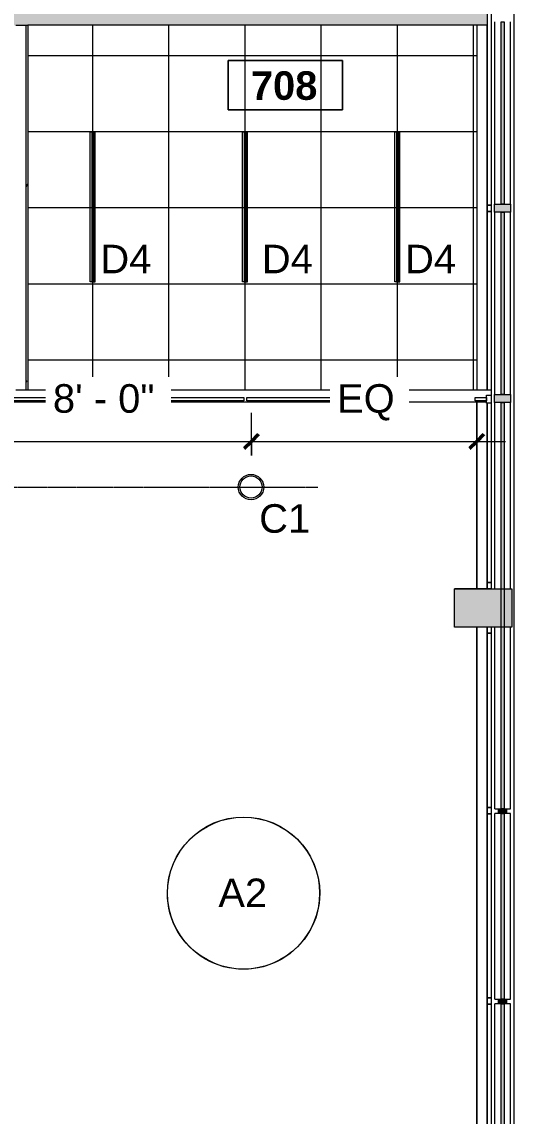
# Model space of a CAD drawing. Header units: inches. Extents: x -2332 to 1043, y -456 to 2193.
# Drawn here: x 850.6 to 1005.7, y 944.8 to 1289.8 of the extents above; entities that cross this region are included whole.
import ezdxf

# ---------------------------------------------------------------- set-up
doc = ezdxf.new("R2010")
doc.units = ezdxf.units.IN
doc.header["$MEASUREMENT"] = 0
doc.linetypes.add('Center 1_4_', pattern=[0.53125, 0.25, -0.09375, 0.09375, -0.09375])
for name, color, linetype, lineweight in [('5033_00_7th-9th Floors_Updated_dwg', 8, 'Continuous', 9), ('A-ANNO-DIMS', 211, 'Continuous', 9), ('A-ANNO-DIMS-96', 211, 'Continuous', 9), ('A-AREA-IDEN', 2, 'Continuous', 9), ('A-CLNG', 13, 'Continuous', 13), ('A-CLNG-PATT', 13, 'Continuous', 13), ('A-COLS', 52, 'Continuous', 13), ('A-DETL-CNTR', 5, 'Center 1_4_', 9), ('A-GLAZ-CURT', 52, 'Continuous', 13), ('A-GLAZ-CWMG', 51, 'Continuous', 13), ('A-Glaz-Exst', 7, 'Continuous', 9), ('A-Shell', 7, 'Continuous', 9), ('A-WALL', 113, 'Continuous', 13), ('A-WALL-PATT', 111, 'Continuous', 13), ('COLUMN', 7, 'Continuous', 9), ('E-LITE-EQPM', 33, 'Continuous', 9), ('E-LITE-EQPM-IDEN', 33, 'Continuous', 9), ('I-WALL', 2, 'Continuous', 13)]:
    doc.layers.add(name, color=color, linetype=linetype, lineweight=lineweight)
doc.styles.add('Arial', font='arial.ttf', dxfattribs={"height": 9})
doc.styles.add('Swis721 Lt BT_2', font='swissl.ttf', dxfattribs={"height": 9})
doc.styles.add('Swis721 Lt BT_B', font='', dxfattribs={"height": 9})
doc.styles.get('Swis721 Lt BT_B').set_extended_font_data('Swis721 Lt BT', bold=True)
doc.dimstyles.new('OTJ_-_3_32__Linear__1_2__Tolerance_1', dxfattribs={"dimscale": 12, "dimtxt": 9.497835, "dimasz": 0.375, "dimexe": 0.75, "dimexo": 0.5, "dimgap": 0.5, "dimtad": 1, "dimdec": 1, "dimrnd": 0.5, "dimzin": 3, "dimdsep": 46, "dimlunit": 4, "dimtxsty": 'Swis721 Lt BT_2', "dimblk1": 'OBLIQUE', "dimblk2": 'OBLIQUE', "dimsah": 1, "dimcen": 0.09, "dimdle": 0.75, "dimazin": 0, "dimtfac": 1, "dimtdec": 4, "dimtix": 1, "dimtmove": 0, "dimatfit": 3, "dimfxl": 1, "dimtvp": 1, "dimtfill": 1, "dimfrac": 2, "dimtolj": 1, "dimtzin": 0, "dimarcsym": 2})

# ---------------------------------------------------------------- blocks, each defined once
blk = doc.blocks.new('5033_00_7th-9th Floors_Updated_dwg-8585573-7TH FLOOR REFLECTED CEILING PLAN')
at = {"layer": 'A-Glaz-Exst'}
for p, q in [((997.2, 993.69), (997.2, 1108.69)), ((997.2, 1108.69), (997.2, 993.69)), ((997.2, 1052), (998.45, 1052)), ((998.45, 1052), (997.2, 1052)), ((997.2, 1050), (998.45, 1050)), ((998.45, 1050), (997.2, 1050)), ((997.2, 931), (997.2, 989.56)), ((997.2, 989.56), (997.2, 931)), ((997.2, 933), (998.45, 933)), ((998.45, 933), (997.2, 933)), ((997.2, 439.06), (997.2, 918.98)), ((997.2, 918.98), (997.2, 439.06)), ((997.2, 862.06), (998.45, 862.06)), ((998.45, 862.06), (997.2, 862.06)), ((997.2, 860.06), (998.45, 860.06)), ((998.45, 860.06), (997.2, 860.06)), ((997.2, 802.06), (998.45, 802.06)), ((998.45, 802.06), (997.2, 802.06)), ((997.2, 800.06), (998.45, 800.06)), ((998.45, 800.06), (997.2, 800.06))]:
    blk.add_line(p, q, dxfattribs=at)
at = {"layer": 'A-Glaz-Exst', "flags": 128}
blk.add_lwpolyline([(998.45, 917), (997.2, 917)], close=True, dxfattribs=at)
at = {"layer": 'A-Shell'}
for p, q in [((993.95, 930.98), (993.95, 989.94)), ((993.95, 989.94), (993.95, 930.98)), ((993.95, 439.04), (993.95, 918.98)), ((993.95, 918.98), (993.95, 439.04))]:
    blk.add_line(p, q, dxfattribs=at)
at = {"layer": 'COLUMN'}
for p, q in [((986.95, 931), (993.95, 931)), ((993.95, 931), (986.95, 931)), ((993.95, 931), (998.45, 931)), ((998.45, 931), (993.95, 931))]:
    blk.add_line(p, q, dxfattribs=at)
blk = doc.blocks.new('Columns 1 - Columns 1-7118049-7TH FLOOR REFLECTED CEILING PLAN')
at = {"layer": 'A-COLS', "lineweight": 9}
h = blk.add_hatch(color=7, dxfattribs=at)
h.paths.add_polyline_path([(862, -405.11), (861.98, -372.97), (801.98, -351.58), (801.98, -383.71), (861.95, -405.09)], flags=0)
h.paths.add_polyline_path([(992.59, -377), (1004.95, -376.98), (1004.95, -365), (986.95, -365), (986.95, -377), (991.45, -377)], flags=0)
h.paths.add_polyline_path([(514, -281.76), (514, -249.63), (453.98, -228.24), (453.98, -260.37), (513.95, -281.74)], flags=0)
h.paths.add_polyline_path([(166, -158.41), (166, -126.28), (105.98, -104.89), (105.98, -137.02), (165.95, -158.39)], flags=0)
h.paths.add_polyline_path([(-182, -35.06), (-182, -2.93), (-242.02, 18.46), (-242.02, -13.67), (-182.05, -35.04)], flags=0)
h.paths.add_polyline_path([(-1982.09, 88.27), (-1922.03, 109.69), (-1922.03, 140.32), (-1982.09, 118.92), (-1982.06, 97), (-1976.88, 98.83), (-1974.21, 91.29), (-1982.09, 88.5), (-1982.09, 88.41)], flags=0)
h.paths.add_polyline_path([(-530, 88.28), (-530, 120.42), (-590.02, 141.81), (-590.02, 109.68), (-530.05, 88.3)], flags=0)
h.paths.add_polyline_path([(829.27, 109), (843.95, 109.02), (843.91, 133), (819.95, 133), (819.95, 109), (828.45, 109)], flags=0)
h.paths.add_polyline_path([(991.45, 115), (1004.95, 115.02), (1004.95, 127), (986.95, 127), (986.95, 115), (990.95, 115)], flags=0)
h.paths.add_polyline_path([(-1634.06, 211.7), (-1574.03, 233.05), (-1574.03, 264.36), (-1634.06, 242.96), (-1634.06, 211.72)], flags=0)
h.paths.add_polyline_path([(-878.47, 211.8), (-878.47, 243.93), (-938.5, 265.32), (-938.5, 233.19), (-878.52, 211.82)], flags=0)
h.paths.add_polyline_path([(483.3, 232), (495.95, 232), (495.95, 256), (472.03, 256), (472.03, 232), (482.96, 232)], flags=0)
h.paths.add_polyline_path([(-1286.05, 334.98), (-1268.05, 341.39), (-1268.05, 345.6), (-1256.05, 349.87), (-1244.05, 345.6), (-1244.05, 341.38), (-1226.05, 335.02), (-1226.06, 367), (-1256.05, 377.69), (-1286.05, 367), (-1286.05, 335.02)], flags=0)
h.paths.add_polyline_path([(-2021.16, 351.64), (-2013.01, 374.21), (-2035.58, 382.36), (-2043.73, 359.79), (-2023.91, 352.63)], flags=0)
h.paths.add_polyline_path([(-208.32, 478), (-200.03, 478), (-200.03, 502), (-219.79, 502), (-224.03, 490.27), (-224.03, 478), (-210.67, 478)], flags=0)
h.paths.add_polyline_path([(-224.03, 501.32), (-223.78, 502), (-224.03, 502)], flags=0)
h.paths.add_polyline_path([(-559.03, 601), (-548.03, 601), (-548.03, 625), (-569.15, 625), (-572.03, 617.05), (-572.03, 601)], flags=0)
h.paths.add_polyline_path([(472.2, 601), (496.2, 601), (496.2, 625), (472.2, 625)], flags=0)
h.paths.add_polyline_path([(831.97, 601.06), (843.95, 601.08), (843.91, 625.06), (819.95, 625.06), (819.95, 601.06), (831.95, 601.06)], flags=0)
h.paths.add_polyline_path([(993.74, 607.06), (1004.95, 607.08), (1004.95, 619.06), (986.95, 619.06), (986.95, 607.06), (991.45, 607.06)], flags=0)
h.paths.add_polyline_path([(-1887.92, 720.64), (-1879.77, 743.21), (-1902.34, 751.36), (-1910.49, 728.79), (-1893.62, 722.69)], flags=0)
h.paths.add_polyline_path([(-903.4, 724), (-896.03, 724), (-896.03, 748), (-920.67, 748), (-920.67, 724), (-910.74, 724)], flags=0)
h.paths.add_polyline_path([(-1610.23, 724), (-1592.03, 724), (-1592.03, 748), (-1616.03, 748), (-1616.03, 724), (-1612.44, 724)], flags=0)
h.paths.add_polyline_path([(-1843.5, 843.64), (-1835.35, 866.21), (-1857.93, 874.36), (-1866.08, 851.79), (-1845.52, 844.36)], flags=0)
h.paths.add_polyline_path([(490.72, 847), (496.2, 847), (496.2, 871), (472.2, 871), (472.2, 847), (477.69, 847)], flags=0)
h.paths.add_polyline_path([(-1612.44, 847), (-1574.05, 847.02), (-1574.06, 871), (-1616.19, 871), (-1616.19, 847)], flags=0)
h.paths.add_polyline_path([(-1243.86, 847.03), (-1243.86, 871), (-1268.03, 871), (-1268.03, 847.03)], flags=0)
h.paths.add_polyline_path([(841.98, 1093), (843.95, 1093.02), (843.91, 1117), (819.95, 1117), (819.95, 1093), (835.45, 1093)], flags=0)
h.paths.add_polyline_path([(495.42, 1093), (495.95, 1093), (495.95, 1117), (471.83, 1117), (471.83, 1093), (495.41, 1093)], flags=0)
h.paths.add_polyline_path([(-1616.3, 1093.21), (-1592.35, 1093.21), (-1592.35, 1117.25), (-1616.3, 1117.25), (-1616.3, 1095.67)], flags=0)
h.paths.add_polyline_path([(-1268.29, 1093.21), (-1244.3, 1093.21), (-1244.3, 1117.25), (-1268.29, 1117.25)], flags=0)
h.paths.add_polyline_path([(991.33, 1099), (1004.95, 1099.02), (1004.95, 1111), (986.95, 1111), (986.95, 1099), (991.2, 1099)], flags=0)
h.paths.add_polyline_path([(-1268.22, 1339.25), (-1244.3, 1339.25), (-1244.3, 1363.25), (-1268.3, 1363.25), (-1268.3, 1339.25)], flags=0)
h.paths.add_polyline_path([(-1616.3, 1339.25), (-1592.3, 1339.25), (-1592.3, 1363.25), (-1616.3, 1363.25), (-1616.3, 1341.67)], flags=0)
h.paths.add_polyline_path([(484, 1462.86), (495.95, 1462.86), (495.95, 1486.86), (471.95, 1486.86), (471.95, 1462.86), (483.85, 1462.86)], flags=0)
h.paths.add_polyline_path([(801.95, 1567), (861.95, 1588.4), (861.95, 1619.14), (850.07, 1619.14), (850, 1619.04), (849.95, 1619.16), (849.95, 1622.86), (801.95, 1605.75), (801.95, 1567.02)], flags=0)
h.paths.add_polyline_path([(-1607.55, 1585.02), (-1592.05, 1585.02), (-1592.05, 1609.02), (-1616.05, 1609.02), (-1616.05, 1585.02)], flags=0)
h.paths.add_polyline_path([(-1256.44, 1585.27), (-1244.3, 1585.27), (-1244.3, 1609.27), (-1268.3, 1609.27), (-1268.3, 1585.27), (-1256.86, 1585.27)], flags=0)
h.paths.add_polyline_path([(-1654.55, 1731.02), (-1654.55, 1776.02), (-1678.05, 1776.02), (-1678.05, 1772.52), (-1658.05, 1772.52), (-1658.05, 1734.52), (-1678.05, 1734.52), (-1678.05, 1731.02), (-1658.05, 1731.02)], flags=0)
h.paths.add_polyline_path([(122.95, 1827.02), (148.95, 1827.02), (148.95, 1853.02), (122.95, 1853.02), (122.95, 1829.42)], flags=0)
h.paths.add_polyline_path([(496.95, 1827.02), (496.95, 1853.02), (470.95, 1853.02), (470.95, 1827.02)], flags=0)
h.paths.add_polyline_path([(-921.05, 1827.02), (-895.05, 1827.02), (-895.05, 1853.02), (-921.05, 1853.02), (-921.05, 1829.42)], flags=0)
h.paths.add_polyline_path([(-572.04, 1827.02), (-547.04, 1827.02), (-547.04, 1853.02), (-573.04, 1853.02), (-573.04, 1827.02)], flags=0)
h.paths.add_polyline_path([(-199.03, 1827.04), (-199.03, 1853.03), (-225.05, 1853.03), (-225.05, 1827.04), (-200.04, 1827.04)], flags=0)
h.paths.add_polyline_path([(-1592.3, 1828.27), (-1592.3, 1852.27), (-1600.05, 1852.27), (-1600.05, 2104.82), (-1574.05, 2104.82), (-1574.05, 2138.82), (-1608.05, 2138.82), (-1608.05, 1852.27), (-1616.3, 1852.27), (-1616.3, 1828.27)], flags=0)
h.paths.add_polyline_path([(-1244.3, 1828.27), (-1244.3, 1852.27), (-1268.3, 1852.27), (-1268.3, 1828.27)], flags=0)
h.paths.add_polyline_path([(-1678.05, 1836.02), (-1620.8, 1836.02), (-1620.8, 1844.02), (-1678.05, 1844.02)], flags=0)
h.paths.add_polyline_path([(831.95, 2100.07), (861.95, 2100.07), (861.95, 2138.82), (801.95, 2138.82), (801.95, 2110.02), (831.95, 2110.02), (831.95, 2104.31)], flags=0)
h.paths.add_polyline_path([(-878.05, 2104.79), (-878.05, 2138.82), (-938.13, 2138.82), (-938.13, 2104.79)], flags=0)
h.paths.add_polyline_path([(-1286.03, 2104.81), (-1225.94, 2104.81), (-1225.94, 2138.82), (-1286.03, 2138.82)], flags=0)
h.paths.add_polyline_path([(454.05, 2104.82), (513.95, 2104.82), (513.95, 2138.82), (454.05, 2138.82)], flags=0)
h.paths.add_polyline_path([(-181.82, 2104.82), (-181.82, 2138.82), (-242.05, 2138.82), (-242.05, 2104.82)], flags=0)
h.paths.add_polyline_path([(-590.05, 2104.82), (-530.05, 2104.82), (-530.05, 2138.82), (-590.05, 2138.82)], flags=0)
h.paths.add_polyline_path([(165.96, 2104.82), (165.96, 2138.82), (105.95, 2138.82), (105.95, 2104.82)], flags=0)
at = {"layer": 'A-COLS', "color": 8, "lineweight": 20}
for p, q in [((986.95, 1111), (1004.95, 1111)), ((986.95, 1099), (986.95, 1111)), ((1004.95, 1111), (1004.95, 1099)), ((1004.95, 1099), (986.95, 1099))]:
    blk.add_line(p, q, dxfattribs=at)
blk = doc.blocks.new('System Panel - Glazed-9144666-7TH FLOOR REFLECTED CEILING PLAN')
at = {"layer": 'A-GLAZ-CURT', "lineweight": 9}
h = blk.add_hatch(color=7, dxfattribs=at)
h.paths.add_polyline_path([(-64.04, -0.5), (-6.75, -0.5), (-6.75, 0.5), (-64.04, 0.5)], flags=0)
h.paths.add_polyline_path([(5.25, 0.5), (5.26, -0.5), (64.04, -0.5), (64.04, 0.5), (5.26, 0.5)], flags=0)
at = {"layer": 'A-GLAZ-CURT', "color": 8, "lineweight": 20}
for p, q in [((-64.04, -0.5), (-64.04, 0.5)), ((-64.04, 0.5), (64.04, 0.5)), ((64.04, 0.5), (64.04, -0.5)), ((64.04, -0.5), (-64.04, -0.5))]:
    blk.add_line(p, q, dxfattribs=at)
blk = doc.blocks.new('System Panel - Glazed-7824389-7TH FLOOR REFLECTED CEILING PLAN')
at = {"layer": 'A-GLAZ-CURT', "lineweight": 9}
blk.add_hatch(color=7, dxfattribs=at).paths.add_polyline_path([(-29.25, 0.5), (-29.25, -0.5), (29.25, -0.5), (29.25, 0.5), (-6.71, 0.5)], flags=0)
at = {"layer": 'A-GLAZ-CURT', "color": 8, "lineweight": 20}
for p, q in [((-29.25, -0.5), (-29.25, 0.5)), ((-29.25, 0.5), (29.25, 0.5)), ((29.25, 0.5), (29.25, -0.5)), ((29.25, -0.5), (-29.25, -0.5))]:
    blk.add_line(p, q, dxfattribs=at)
blk = doc.blocks.new('Rectangular Mullion - 2_5_ x 5_ rectangular-7504715-7TH FLOOR REFLECTED CEILING PLAN')
at = {"layer": 'A-GLAZ-CWMG', "lineweight": 9}
for p, q in [((1000.83, -245.79), (999.58, -245.79)), ((999.58, -304.29), (999.58, -245.79)), ((1004.58, -245.79), (1003.33, -245.79)), ((1004.58, -304.29), (1004.58, -245.79)), ((999.58, -304.29), (1000.83, -304.29)), ((1003.33, -304.29), (1004.58, -304.29))]:
    blk.add_line(p, q, dxfattribs=at)
blk = doc.blocks.new('Rectangular Mullion - 1_5_ x 2_5_ rectangular SS-7796925-7TH FLOOR REFLECTED CEILING PLAN')
at = {"layer": 'A-GLAZ-CWMG', "lineweight": 9}
blk.add_hatch(color=7, dxfattribs=at).paths.add_polyline_path([(-0.75, 0.5), (-0.75, 1.25), (0.75, 1.25), (0.75, -1.25), (-0.75, -1.25), (-0.75, -0.5)], flags=0)
at = {"layer": 'A-GLAZ-CWMG', "color": 8, "lineweight": 20}
for p, q in [((0.75, 1.25), (-0.75, 1.25)), ((-0.75, 1.25), (-0.75, -1.25)), ((0.75, -1.25), (0.75, 1.25)), ((-0.75, -1.25), (0.75, -1.25))]:
    blk.add_line(p, q, dxfattribs=at)
blk = doc.blocks.new('Rectangular Mullion - 2_5_ x 5_ rectangular-7344019-7TH FLOOR REFLECTED CEILING PLAN')
at = {"layer": 'A-GLAZ-CWMG', "lineweight": 9}
for p, q in [((999.58, 1474.3), (999.58, 1531.8)), ((1004.58, 1474.3), (1004.58, 1531.8))]:
    blk.add_line(p, q, dxfattribs=at)
blk = doc.blocks.new('System Panel - Glazed-7344734-7TH FLOOR REFLECTED CEILING PLAN')
at = {"layer": 'A-GLAZ-CURT', "lineweight": 9}
blk.add_hatch(color=7, dxfattribs=at).paths.add_polyline_path([(-28.75, 0.5), (-28.75, -0.5), (28.75, -0.5), (28.75, 0.5), (-3.69, 0.5)], flags=0)
at = {"layer": 'A-GLAZ-CURT', "color": 8, "lineweight": 20}
for p, q in [((-28.75, -0.5), (-28.75, 0.5)), ((-28.75, 0.5), (28.75, 0.5)), ((28.75, 0.5), (28.75, -0.5)), ((28.75, -0.5), (-28.75, -0.5))]:
    blk.add_line(p, q, dxfattribs=at)
blk = doc.blocks.new('Rectangular Mullion - 2_5_ x 5_ rectangular-9144665-7TH FLOOR REFLECTED CEILING PLAN')
at = {"layer": 'A-GLAZ-CWMG', "lineweight": 9}
for p, q in [((999.58, 1111), (999.58, 1169.8)), ((1004.58, 1111), (1004.58, 1169.8)), ((999.58, 1041.71), (999.58, 1099)), ((1004.58, 1041.71), (1004.58, 1099)), ((999.58, 1041.71), (1000.83, 1041.71)), ((1003.33, 1041.71), (1004.58, 1041.71))]:
    blk.add_line(p, q, dxfattribs=at)
blk = doc.blocks.new('Rectangular Mullion - 2_5_ x 5_ rectangular-7344731-7TH FLOOR REFLECTED CEILING PLAN')
at = {"layer": 'A-GLAZ-CWMG', "lineweight": 9}
blk.add_hatch(color=7, dxfattribs=at).paths.add_polyline_path([(-1.25, -0.5), (-1.25, 2.5), (1.25, 2.5), (1.25, -2.5), (-1.25, -2.5)], flags=0)
at = {"layer": 'A-GLAZ-CWMG', "color": 8, "lineweight": 20}
for p, q in [((1.25, 2.5), (-1.25, 2.5)), ((-1.25, 2.5), (-1.25, -2.5)), ((1.25, -2.5), (1.25, 2.5)), ((-1.25, -2.5), (1.25, -2.5))]:
    blk.add_line(p, q, dxfattribs=at)
blk = doc.blocks.new('ROUND LIGHT - Type B_ATL3 Pendant - 48_-7968586-7TH FLOOR REFLECTED CEILING PLAN')
at = {"layer": 'E-LITE-EQPM'}
for centre, radius, start, end in [((-0.02, -0.01), 24, 360, 180), ((0, -0.01), 24, 360, 180), ((0, -0.01), 23.95, 0, 180), ((-0.02, -0.01), 24, 180, 360), ((0, -0.01), 24, 180, 360), ((0, -0.01), 23.95, 180, 360)]:
    blk.add_arc(centre, radius, start, end, dxfattribs=at)
blk = doc.blocks.new('TBARLED SMARTLIGHT 9-16_DIFFUSING 2_ and 4_ - Type D_4_ 9_16 - Diffusing Lens-V32-7TH FLOOR REFLECTED CEILING PLAN')
at = {"layer": 'E-LITE-EQPM'}
for p, q in [((-0.8, 23.56), (-0.8, -23.56)), ((-0.3, 23.56), (-0.8, 23.56)), ((-0.3, 23.56), (0.3, 23.56)), ((-0.3, 23.52), (-0.3, 23.56)), ((-0.3, 23.52), (-0.21, 23.52)), ((-0.3, -23.52), (-0.3, 23.52)), ((0.3, 23.52), (-0.3, 23.52)), ((-0.21, -23.52), (-0.21, 23.52)), ((-0.2, 23.5), (0.2, 23.5)), ((-0.2, -23.5), (-0.2, 23.5)), ((0.2, -23.5), (0.2, 23.5)), ((0.21, 23.52), (0.3, 23.52)), ((0.21, -23.52), (0.21, 23.52)), ((0.3, 23.56), (0.3, 23.52)), ((0.3, 23.56), (0.8, 23.56)), ((0.3, -23.52), (0.3, 23.52)), ((0.8, 23.56), (0.8, -23.56)), ((-0.3, -23.56), (-0.8, -23.56)), ((-0.21, -23.52), (-0.3, -23.52)), ((-0.3, -23.52), (0.3, -23.52)), ((-0.3, -23.56), (-0.3, -23.52)), ((0.3, -23.56), (-0.3, -23.56)), ((0.2, -23.5), (-0.2, -23.5)), ((0.3, -23.52), (0.21, -23.52)), ((0.3, -23.52), (0.3, -23.56)), ((0.3, -23.56), (0.8, -23.56))]:
    blk.add_line(p, q, dxfattribs=at)
blk = doc.blocks.new('System Panel - Glazed-8742953-7TH FLOOR REFLECTED CEILING PLAN')
at = {"layer": 'A-GLAZ-CURT'}
for p, q in [((-56.75, -0.5), (-56.75, 0.5)), ((-56.75, 0.5), (-23.28, 0.5)), ((-23.28, 0.5), (-23.28, -0.5)), ((14.72, -0.5), (14.72, 0.5)), ((14.72, 0.5), (56.75, 0.5)), ((56.75, 0.5), (56.75, -0.5)), ((-23.28, -0.5), (-56.75, -0.5)), ((56.75, -0.5), (14.72, -0.5))]:
    blk.add_line(p, q, dxfattribs=at)
blk = doc.blocks.new('System Panel - Glazed-8494730-7TH FLOOR REFLECTED CEILING PLAN')
at = {"layer": 'A-GLAZ-CURT'}
for p, q in [((-17, -0.5), (-17, 0.5)), ((-17, 0.5), (17, 0.5)), ((17, 0.5), (17, -0.5)), ((17, -0.5), (-17, -0.5))]:
    blk.add_line(p, q, dxfattribs=at)
blk = doc.blocks.new('System Panel - Glazed-8742909-7TH FLOOR REFLECTED CEILING PLAN')
at = {"layer": 'A-GLAZ-CURT'}
for p, q in [((-37.72, -0.5), (-37.72, 0.5)), ((-37.72, 0.5), (-3.75, 0.5)), ((-3.75, 0.5), (-3.75, -0.5)), ((34.25, -0.5), (34.25, 0.5)), ((34.25, 0.5), (37.72, 0.5)), ((37.72, 0.5), (37.72, -0.5)), ((-3.75, -0.5), (-37.72, -0.5)), ((37.72, -0.5), (34.25, -0.5))]:
    blk.add_line(p, q, dxfattribs=at)
blk = doc.blocks.new('Rectangular Mullion - 1_5_ x 2_5_ rectangular SS-8491338-7TH FLOOR REFLECTED CEILING PLAN')
at = {"layer": 'A-GLAZ-CWMG', "lineweight": 20}
for p, q in [((0, 1.25), (-1.5, 1.25)), ((-1.5, 1.25), (-1.5, -1.25)), ((0, -1.25), (0, 1.25)), ((-1.5, -1.25), (0, -1.25))]:
    blk.add_line(p, q, dxfattribs=at)
blk = doc.blocks.new('DOWN LIGHT - Type C_L-PENDANT_FOCAL POINT 3_5 CYLINDER-9613399-7TH FLOOR REFLECTED CEILING PLAN')
at = {"layer": 'E-LITE-EQPM'}
for radius in [4, 3.5]:
    blk.add_circle((-0.125, 0), radius, dxfattribs=at)
blk = doc.blocks.new('Room Tag - Number Only-4120135-7TH FLOOR REFLECTED CEILING PLAN')
at = {"layer": 'A-AREA-IDEN'}
for p, q in [((-0.1881, -0.1636), (-0.1881, -0.0018)), ((-0.1881, -0.0018), (0.1869, -0.0018)), ((0.1869, -0.0018), (-0.1881, -0.0018)), ((-0.1881, -0.0018), (-0.1881, -0.1636)), ((0.1869, -0.0018), (0.1869, -0.1636)), ((0.1869, -0.1636), (0.1869, -0.0018)), ((0.1869, -0.1636), (-0.1881, -0.1636)), ((-0.1881, -0.1636), (0.1869, -0.1636))]:
    blk.add_line(p, q, dxfattribs=at)
blk = doc.blocks.new('DIMBLOCK84-7TH FLOOR REFLECTED CEILING PLAN')
at = {"layer": 'A-ANNO-DIMS-96'}
for p, q in [((826.93, 1153.12), (826.93, 1166.55)), ((922.93, 1153.12), (922.93, 1166.55)), ((817.93, 1157.55), (931.93, 1157.55)), ((826.93, 1157.55), (826.93, 1153.12)), ((922.93, 1157.55), (922.93, 1153.12))]:
    blk.add_line(p, q, dxfattribs=at)
at = {"layer": 'A-ANNO-DIMS-96', "lineweight": 50}
for p, q in [((826.93, 1157.55), (829.18, 1159.8)), ((922.93, 1157.55), (925.18, 1159.8)), ((826.93, 1157.55), (824.68, 1155.3)), ((922.93, 1157.55), (920.68, 1155.3))]:
    blk.add_line(p, q, dxfattribs=at)
at = {"layer": 'A-ANNO-DIMS-96', "color": 0, "insert": (860.38, 1175.57), "char_height": 9, "width": 34.9159, "attachment_point": 1, "line_spacing_factor": 1.005062, "style": 'Swis721 Lt BT_2', "bg_fill": 3, "box_fill_scale": 1.25, "bg_fill_color": 256, "bg_fill_true_color": 13158600, "bg_fill_transparency": 0}
blk.add_mtext('8\' - 0"', dxfattribs=at)
blk = doc.blocks.new('_Oblique')
at = {"color": 0, "linetype": 'ByBlock', "lineweight": -2}
blk.add_line((-0.5, -0.5), (0.5, 0.5), dxfattribs=at)
blk = doc.blocks.new('DIMBLOCK85-7TH FLOOR REFLECTED CEILING PLAN')
at = {"layer": 'A-ANNO-DIMS-96'}
for p, q in [((922.93, 1153.12), (922.93, 1166.55)), ((993.95, 1154.73), (993.95, 1166.55)), ((913.93, 1157.55), (1002.95, 1157.55)), ((922.93, 1157.55), (922.93, 1153.12)), ((993.95, 1157.55), (993.95, 1154.73))]:
    blk.add_line(p, q, dxfattribs=at)
at = {"layer": 'A-ANNO-DIMS-96', "lineweight": 50}
for p, q in [((922.93, 1157.55), (925.18, 1159.8)), ((993.95, 1157.55), (996.2, 1159.8)), ((922.93, 1157.55), (920.68, 1155.3)), ((993.95, 1157.55), (991.7, 1155.3))]:
    blk.add_line(p, q, dxfattribs=at)
at = {"layer": 'A-ANNO-DIMS-96', "color": 0, "insert": (949.92, 1175.57), "char_height": 9, "width": 20.443, "attachment_point": 1, "line_spacing_factor": 1.005062, "style": 'Swis721 Lt BT_2', "bg_fill": 3, "box_fill_scale": 1.25, "bg_fill_color": 256, "bg_fill_true_color": 13158600, "bg_fill_transparency": 0}
blk.add_mtext('EQ', dxfattribs=at)

msp = doc.modelspace()

# ---------------------------------------------------------------- hatches: boundary and pattern name
at = {"layer": 'A-CLNG-PATT'}
h = msp.add_hatch(dxfattribs=at)
h.set_pattern_fill('FP_19', color=256, style=0, pattern_type=2)
h.set_pattern_definition([(180, (920.907, 1231.21), (3e-15, 24), []), (90, (920.907, 1231.21), (24, -1e-15), [])])
h.paths.add_polyline_path([(852.48551, 1173.70811), (993.95426, 1173.70811), (993.95426, 1288.7133), (852.48551, 1288.7133), (852.48551, 1210.54263)], flags=0)
h.paths.add_polyline_path([(872.68005, 1207.85293), (872.62843, 1207.85293), (872.62843, 1254.97793), (873.21898, 1254.97793), (873.21898, 1207.85293), (872.68017, 1207.85293)], flags=0)
h.paths.add_polyline_path([(969.00489, 1207.85293), (968.62843, 1207.85293), (968.62843, 1254.97793), (969.21898, 1254.97793), (969.21898, 1207.85293), (969.01426, 1207.85293)], flags=0)
h.paths.add_polyline_path([(920.68075, 1207.85293), (920.62843, 1207.85293), (920.62843, 1254.97793), (921.21898, 1254.97793), (921.21898, 1207.85293), (920.68355, 1207.85293)], flags=0)
at = {"layer": 'A-WALL-PATT', "lineweight": 9}
msp.add_hatch(color=7, dxfattribs=at).paths.add_polyline_path([(238.07927, 1288.7133), (997.20426, 1288.7133), (997.20426, 1293.3383), (233.45427, 1293.3383), (233.45427, 1288.7133), (237.9608, 1288.7133)], flags=0)
h = msp.add_hatch(dxfattribs=at)
h.set_pattern_fill('FP_1', color=256, style=0, pattern_type=2)
h.set_pattern_definition([(0, (0, 0), (30.72, 7.68), [1.267, -21.773, 1.267, -21.773, -122.88]), (0, (0, 0), (30.72, 7.68), [-46.08, 1.267, -44.813, 1.267, -21.773, -53.76]), (0, (0, 0), (30.72, 7.68), [-115.2, 1.267, -14.093, 1.267, -37.133]), (120, (11.52, 3.84), (-22.011075, 22.7643), [1.267, -21.773, 1.267, -21.773, -122.88]), (120, (11.52, 3.84), (-22.011075, 22.7643), [-46.08, 1.267, -44.813, 1.267, -21.773, -53.76]), (120, (11.52, 3.84), (-22.011075, 22.7643), [-115.2, 1.267, -14.093, 1.267, -37.133]), (240, (15.36, 19.2), (-8.708925, -30.4443), [1.267, -21.773, 1.267, -21.773, -122.88]), (240, (15.36, 19.2), (-8.708925, -30.4443), [-46.08, 1.267, -44.813, 1.267, -21.773, -53.76]), (240, (15.36, 19.2), (-8.708925, -30.4443), [-115.2, 1.267, -14.093, 1.267, -37.133])])
h.paths.add_polyline_path([(852.48551, 1173.70811), (852.48551, 1288.7133), (851.86051, 1288.7133), (851.86051, 1173.70811)], flags=0)

# ---------------------------------------------------------------- linework, layer by layer
at = {"layer": 'A-CLNG'}
for p, q in [((993.95426, 1288.7133), (993.95426, 1173.70811)), ((993.95426, 1173.70811), (852.48551, 1173.70811)), ((564.36051, 1169.95811), (993.95426, 1169.95811)), ((993.95426, 1169.95811), (993.95426, 1110.99788)), ((993.95426, 1098.99788), (993.95426, 619.05641))]:
    msp.add_line(p, q, dxfattribs=at)
at = {"layer": 'A-DETL-CNTR'}
msp.add_line((596.92301, 1143.12288), (943.92301, 1143.12288), dxfattribs=at)
at = {"layer": 'A-WALL', "color": 8, "lineweight": 20}
for p, q in [((997.20426, 1293.3383), (997.20426, 1288.7133)), ((997.20426, 1288.7133), (852.48551, 1288.7133))]:
    msp.add_line(p, q, dxfattribs=at)
at = {"layer": 'A-WALL'}
for p, q in [((848.73551, 1288.7133), (852.48551, 1288.7133)), ((851.86051, 1288.7133), (851.86051, 1173.70811))]:
    msp.add_line(p, q, dxfattribs=at)
at = {"layer": 'I-WALL', "lineweight": 9}
for p, q in [((1005.70426, -450.91104), (1005.70426, 1677.04534)), ((998.45426, 1675.22253), (998.45426, 1172.08311)), ((998.45426, 1173.70811), (993.95426, 1173.70811)), ((993.95426, 1169.95811), (996.95426, 1169.95811)), ((998.45426, 1169.58311), (998.45426, 1110.99788)), ((998.45426, 1098.99788), (998.45426, 619.05641))]:
    msp.add_line(p, q, dxfattribs=at)
at = {"layer": 'I-WALL'}
for p, q in [((852.48551, 1288.7133), (852.48551, 1173.70811)), ((852.48551, 1173.70811), (848.73551, 1173.70811))]:
    msp.add_line(p, q, dxfattribs=at)

# ---------------------------------------------------------------- block references
at = {"layer": '5033_00_7th-9th Floors_Updated_dwg', "color": 7}
msp.add_blockref('5033_00_7th-9th Floors_Updated_dwg-8585573-7TH FLOOR REFLECTED CEILING PLAN', (0, 180.01878), dxfattribs=at)
at = {"layer": 'A-AREA-IDEN', "xscale": 95.99999999999994, "yscale": 95.99999999999994, "zscale": 95.99999999999994}
msp.add_blockref('Room Tag - Number Only-4120135-7TH FLOOR REFLECTED CEILING PLAN', (933.64372, 1277.82012), dxfattribs=at)
at = {"layer": 'A-COLS', "lineweight": 9}
msp.add_blockref('Columns 1 - Columns 1-7118049-7TH FLOOR REFLECTED CEILING PLAN', (0, 0), dxfattribs=at)
at = {"layer": 'A-GLAZ-CURT', "lineweight": 9, "rotation": 89.99999999999991}
for name, p in [('System Panel - Glazed-7344734-7TH FLOOR REFLECTED CEILING PLAN', (1002.07926, 1261.04534)), ('System Panel - Glazed-7344734-7TH FLOOR REFLECTED CEILING PLAN', (1002.07926, 1201.04534)), ('System Panel - Glazed-9144666-7TH FLOOR REFLECTED CEILING PLAN', (1002.07926, 1105.75172)), ('System Panel - Glazed-7824389-7TH FLOOR REFLECTED CEILING PLAN', (1002.07926, 1010.95811)), ('System Panel - Glazed-7824389-7TH FLOOR REFLECTED CEILING PLAN', (1002.07926, 950.95811))]:
    msp.add_blockref(name, p, dxfattribs=at)
at = {"layer": 'A-GLAZ-CURT', "lineweight": 9}
for name, p in [('System Panel - Glazed-8742953-7TH FLOOR REFLECTED CEILING PLAN', (828.76677, 1170.83311)), ('System Panel - Glazed-8494730-7TH FLOOR REFLECTED CEILING PLAN', (903.51677, 1170.83311)), ('System Panel - Glazed-8742909-7TH FLOOR REFLECTED CEILING PLAN', (959.23551, 1170.83311))]:
    msp.add_blockref(name, p, dxfattribs=at)
at = {"layer": 'A-GLAZ-CWMG', "lineweight": 9}
for name, p in [('Rectangular Mullion - 2_5_ x 5_ rectangular-7344019-7TH FLOOR REFLECTED CEILING PLAN', (0, -242)), ('Rectangular Mullion - 2_5_ x 5_ rectangular-7344019-7TH FLOOR REFLECTED CEILING PLAN', (0, -302)), ('Rectangular Mullion - 2_5_ x 5_ rectangular-9144665-7TH FLOOR REFLECTED CEILING PLAN', (0, 0)), ('Rectangular Mullion - 2_5_ x 5_ rectangular-7504715-7TH FLOOR REFLECTED CEILING PLAN', (0, 1286)), ('Rectangular Mullion - 2_5_ x 5_ rectangular-7504715-7TH FLOOR REFLECTED CEILING PLAN', (0, 1226))]:
    msp.add_blockref(name, p, dxfattribs=at)
at = {"layer": 'A-GLAZ-CWMG', "lineweight": 9, "extrusion": (0, 0, -1)}
for name, p, rotation in [('Rectangular Mullion - 2_5_ x 5_ rectangular-7344731-7TH FLOOR REFLECTED CEILING PLAN', (-1002.07926, 1231.04534), 90.0000000000001), ('Rectangular Mullion - 1_5_ x 2_5_ rectangular SS-8491338-7TH FLOOR REFLECTED CEILING PLAN', (-998.45426, 1170.83311), 180), ('Rectangular Mullion - 2_5_ x 5_ rectangular-7344731-7TH FLOOR REFLECTED CEILING PLAN', (-1002.07926, 1171.04534), 90.0000000000001), ('Rectangular Mullion - 1_5_ x 2_5_ rectangular SS-7796925-7TH FLOOR REFLECTED CEILING PLAN', (-1002.07926, 1040.95811), 90.0000000000001), ('Rectangular Mullion - 1_5_ x 2_5_ rectangular SS-7796925-7TH FLOOR REFLECTED CEILING PLAN', (-1002.07926, 980.95811), 90.0000000000001)]:
    msp.add_blockref(name, p, dxfattribs=dict(at, rotation=rotation))
at = {"layer": 'E-LITE-EQPM', "extrusion": (0, 0, -1), "rotation": 180}
for name, p in [('TBARLED SMARTLIGHT 9-16_DIFFUSING 2_ and 4_ - Type D_4_ 9_16 - Diffusing Lens-V32-7TH FLOOR REFLECTED CEILING PLAN', (-872.9237, 1231.41543)), ('TBARLED SMARTLIGHT 9-16_DIFFUSING 2_ and 4_ - Type D_4_ 9_16 - Diffusing Lens-V32-7TH FLOOR REFLECTED CEILING PLAN', (-920.9237, 1231.41543)), ('TBARLED SMARTLIGHT 9-16_DIFFUSING 2_ and 4_ - Type D_4_ 9_16 - Diffusing Lens-V32-7TH FLOOR REFLECTED CEILING PLAN', (-968.9237, 1231.41543)), ('ROUND LIGHT - Type B_ATL3 Pendant - 48_-7968586-7TH FLOOR REFLECTED CEILING PLAN', (-920.4652, 1015.09674))]:
    msp.add_blockref(name, p, dxfattribs=at)
at = {"layer": 'E-LITE-EQPM'}
msp.add_blockref('DOWN LIGHT - Type C_L-PENDANT_FOCAL POINT 3_5 CYLINDER-9613399-7TH FLOOR REFLECTED CEILING PLAN', (922.92967, 1143.12288), dxfattribs=at)

# ---------------------------------------------------------------- texts
at = {"layer": 'A-AREA-IDEN', "insert": (922.74793, 1274.21794), "char_height": 9, "width": 25.452, "attachment_point": 1, "style": 'Swis721 Lt BT_B'}
msp.add_mtext('708', dxfattribs=at)
at = {"layer": 'E-LITE-EQPM-IDEN', "char_height": 9, "attachment_point": 1, "style": 'Arial'}
for s, insert, width in [('D4', (875.35002, 1219.53924), 19.695), ('D4', (926.21908, 1219.53924), 19.695), ('D4', (971.35002, 1219.53924), 19.695), ('C1', (925.37135, 1137.72934), 19.695), ('A2', (912.51388, 1019.70127), 18.786)]:
    msp.add_mtext(s, dxfattribs=dict(at, insert=insert, width=width))

# ---------------------------------------------------------------- next in the draw order: dimensions: what is measured, and where the dimension line sits
at = {"layer": 'A-ANNO-DIMS'}
dim = msp.add_linear_dim(base=(922.92967, 1157.55175), p1=(826.92967, 1147.12288), p2=(922.92967, 1147.12288), dimstyle='OTJ_-_3_32__Linear__1_2__Tolerance_1', override={"dimpost": '<>', "dimfxl": 96}, dxfattribs=at)
dim.commit()
dim.dimension.update_dxf_attribs({"geometry": 'DIMBLOCK84-7TH FLOOR REFLECTED CEILING PLAN', "text_midpoint": (874.92967, 1168.17701)})

# ---------------------------------------------------------------- next in the draw order: dimensions: what is measured, and where the dimension line sits
dim = msp.add_linear_dim(base=(993.95426, 1157.55175), p1=(922.92967, 1147.12288), p2=(993.95426, 1160.73374), text='EQ', dimstyle='OTJ_-_3_32__Linear__1_2__Tolerance_1', override={"dimpost": '<>', "dimfxl": 72.316997}, dxfattribs=at)
dim.commit()
dim.dimension.update_dxf_attribs({"geometry": 'DIMBLOCK85-7TH FLOOR REFLECTED CEILING PLAN', "text_midpoint": (958.44197, 1168.50084)})

doc.saveas('drawing.dxf')
